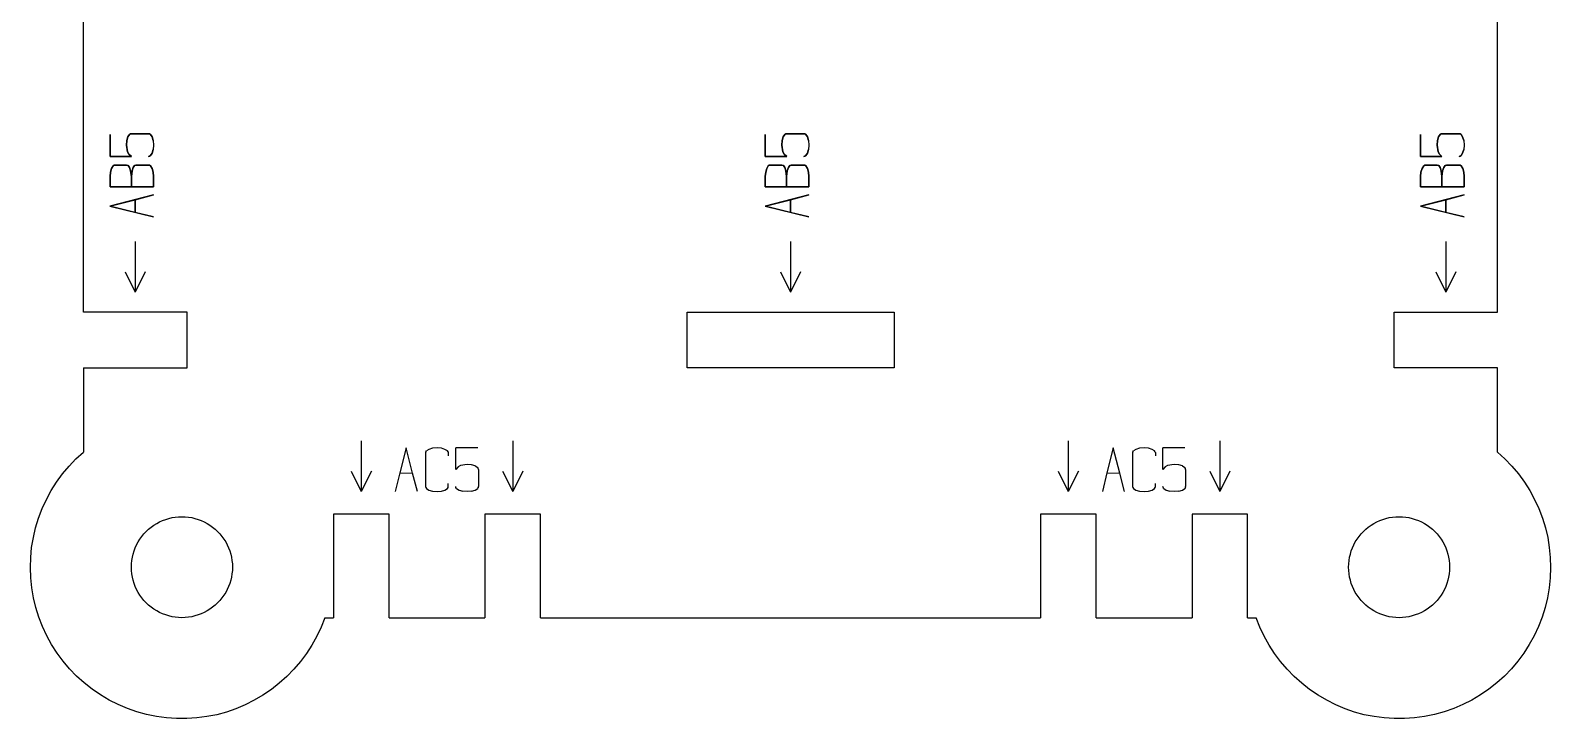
# Model space of a CAD drawing. Header units: millimetres. Extents: x -922 to -771, y -222 to -62.
# Drawn here: x -921.7 to -771.2, y -222.3 to -154.1 of the extents above; entities that cross this region are included whole.
import ezdxf

# ---------------------------------------------------------------- set-up
doc = ezdxf.new("R2010")
doc.units = ezdxf.units.MM
doc.layers.add('coding', color=2, linetype='Continuous')

msp = doc.modelspace()

# ---------------------------------------------------------------- linework, layer by layer
for p, q in [((-916.45, -182.05), (-916.45, -102.55)), ((-776.45, -182.05), (-776.45, -102.55)), ((-906.2, -182.05), (-916.45, -182.05)), ((-906.2, -187.55), (-906.2, -182.05)), ((-856.7, -182.05), (-836.2, -182.05)), ((-856.7, -187.55), (-856.7, -182.05)), ((-836.2, -182.05), (-836.2, -187.55)), ((-786.7, -182.05), (-776.45, -182.05)), ((-786.7, -187.55), (-786.7, -182.05)), ((-916.45, -187.55), (-906.2, -187.55)), ((-916.45, -187.55), (-916.45, -195.9)), ((-836.2, -187.55), (-856.7, -187.55)), ((-776.45, -187.55), (-786.7, -187.55)), ((-776.45, -195.9), (-776.45, -187.55)), ((-917.88, -197.3), (-917.19, -196.57)), ((-917.19, -196.57), (-916.45, -195.9)), ((-776.45, -195.9), (-775.72, -196.57)), ((-775.72, -196.57), (-775.03, -197.3)), ((-919.11, -198.87), (-918.52, -198.06)), ((-918.52, -198.06), (-917.88, -197.3)), ((-775.03, -197.3), (-774.39, -198.06)), ((-774.39, -198.06), (-773.8, -198.87)), ((-920.12, -200.59), (-919.65, -199.71)), ((-919.65, -199.71), (-919.11, -198.87)), ((-773.8, -198.87), (-773.26, -199.71)), ((-773.26, -199.71), (-772.79, -200.59)), ((-920.89, -202.44), (-920.54, -201.5)), ((-920.54, -201.5), (-920.12, -200.59)), ((-772.79, -200.59), (-772.37, -201.5)), ((-772.37, -201.5), (-772.01, -202.44)), ((-921.19, -203.39), (-920.89, -202.44)), ((-909.75, -203.33), (-909.48, -203.14)), ((-909.48, -203.14), (-909.2, -202.97)), ((-909.2, -202.97), (-908.92, -202.81)), ((-908.92, -202.81), (-908.62, -202.68)), ((-908.62, -202.68), (-908.31, -202.56)), ((-908.31, -202.56), (-908, -202.47)), ((-908, -202.47), (-907.68, -202.39)), ((-907.68, -202.39), (-907.36, -202.34)), ((-907.36, -202.34), (-907.03, -202.31)), ((-907.03, -202.31), (-906.7, -202.3)), ((-906.7, -202.3), (-906.38, -202.31)), ((-906.38, -202.31), (-906.05, -202.34)), ((-906.05, -202.34), (-905.73, -202.39)), ((-905.73, -202.39), (-905.41, -202.47)), ((-905.41, -202.47), (-905.1, -202.56)), ((-905.1, -202.56), (-904.79, -202.68)), ((-904.79, -202.68), (-904.49, -202.81)), ((-904.49, -202.81), (-904.2, -202.97)), ((-904.2, -202.97), (-903.93, -203.14)), ((-903.93, -203.14), (-903.66, -203.33)), ((-891.7, -202.05), (-891.7, -212.3)), ((-886.2, -202.05), (-891.7, -202.05)), ((-886.2, -212.3), (-886.2, -202.05)), ((-876.7, -202.05), (-876.7, -212.3)), ((-871.2, -202.05), (-876.7, -202.05)), ((-871.2, -212.3), (-871.2, -202.05)), ((-816.2, -202.05), (-821.7, -202.05)), ((-821.7, -202.05), (-821.7, -212.3)), ((-816.2, -212.3), (-816.2, -202.05)), ((-801.2, -202.05), (-806.7, -202.05)), ((-806.7, -202.05), (-806.7, -212.3)), ((-801.2, -212.3), (-801.2, -202.05)), ((-789.25, -203.33), (-788.98, -203.14)), ((-788.98, -203.14), (-788.7, -202.97)), ((-788.7, -202.97), (-788.42, -202.81)), ((-788.42, -202.81), (-788.12, -202.68)), ((-788.12, -202.68), (-787.81, -202.56)), ((-787.81, -202.56), (-787.5, -202.47)), ((-787.5, -202.47), (-787.18, -202.39)), ((-787.18, -202.39), (-786.86, -202.34)), ((-786.86, -202.34), (-786.53, -202.31)), ((-786.53, -202.31), (-786.2, -202.3)), ((-786.2, -202.3), (-785.88, -202.31)), ((-785.88, -202.31), (-785.55, -202.34)), ((-785.55, -202.34), (-785.23, -202.39)), ((-785.23, -202.39), (-784.91, -202.47)), ((-784.91, -202.47), (-784.6, -202.56)), ((-784.6, -202.56), (-784.29, -202.68)), ((-784.29, -202.68), (-783.99, -202.81)), ((-783.99, -202.81), (-783.7, -202.97)), ((-783.7, -202.97), (-783.43, -203.14)), ((-783.43, -203.14), (-783.16, -203.33)), ((-772.01, -202.44), (-771.72, -203.39)), ((-921.58, -205.35), (-921.41, -204.36)), ((-921.41, -204.36), (-921.19, -203.39)), ((-911.03, -204.8), (-910.86, -204.52)), ((-910.86, -204.52), (-910.67, -204.25)), ((-910.67, -204.25), (-910.46, -204)), ((-910.46, -204), (-910.24, -203.76)), ((-910.24, -203.76), (-910, -203.54)), ((-910, -203.54), (-909.75, -203.33)), ((-903.66, -203.33), (-903.41, -203.54)), ((-903.41, -203.54), (-903.17, -203.76)), ((-903.17, -203.76), (-902.94, -204)), ((-902.94, -204), (-902.74, -204.25)), ((-902.74, -204.25), (-902.55, -204.52)), ((-902.55, -204.52), (-902.37, -204.8)), ((-790.54, -204.8), (-790.36, -204.52)), ((-790.36, -204.52), (-790.17, -204.25)), ((-790.17, -204.25), (-789.96, -204)), ((-789.96, -204), (-789.74, -203.76)), ((-789.74, -203.76), (-789.5, -203.54)), ((-789.5, -203.54), (-789.25, -203.33)), ((-783.16, -203.33), (-782.91, -203.54)), ((-782.91, -203.54), (-782.67, -203.76)), ((-782.67, -203.76), (-782.45, -204)), ((-782.45, -204), (-782.24, -204.25)), ((-782.24, -204.25), (-782.05, -204.52)), ((-782.05, -204.52), (-781.87, -204.8)), ((-771.72, -203.39), (-771.49, -204.36)), ((-771.49, -204.36), (-771.33, -205.35)), ((-921.67, -206.34), (-921.58, -205.35)), ((-911.61, -206.32), (-911.53, -206)), ((-911.53, -206), (-911.44, -205.69)), ((-911.44, -205.69), (-911.32, -205.38)), ((-911.32, -205.38), (-911.19, -205.09)), ((-911.19, -205.09), (-911.03, -204.8)), ((-902.37, -204.8), (-902.22, -205.09)), ((-902.22, -205.09), (-902.08, -205.38)), ((-902.08, -205.38), (-901.97, -205.69)), ((-901.97, -205.69), (-901.87, -206)), ((-901.87, -206), (-901.8, -206.32)), ((-791.11, -206.32), (-791.03, -206)), ((-791.03, -206), (-790.94, -205.69)), ((-790.94, -205.69), (-790.82, -205.38)), ((-790.82, -205.38), (-790.69, -205.09)), ((-790.69, -205.09), (-790.54, -204.8)), ((-781.87, -204.8), (-781.72, -205.09)), ((-781.72, -205.09), (-781.59, -205.38)), ((-781.59, -205.38), (-781.47, -205.69)), ((-781.47, -205.69), (-781.38, -206)), ((-781.38, -206), (-781.3, -206.32)), ((-771.33, -205.35), (-771.24, -206.34)), ((-921.7, -207.34), (-921.67, -206.34)), ((-921.67, -208.34), (-921.7, -207.34)), ((-911.7, -207.3), (-911.69, -206.97)), ((-911.69, -207.62), (-911.7, -207.3)), ((-911.69, -206.97), (-911.66, -206.64)), ((-911.66, -207.95), (-911.69, -207.62)), ((-911.66, -206.64), (-911.61, -206.32)), ((-901.8, -206.32), (-901.75, -206.64)), ((-901.75, -206.64), (-901.71, -206.97)), ((-901.71, -207.62), (-901.75, -207.95)), ((-901.71, -206.97), (-901.7, -207.3)), ((-901.7, -207.3), (-901.71, -207.62)), ((-791.2, -207.3), (-791.19, -206.97)), ((-791.19, -207.62), (-791.2, -207.3)), ((-791.19, -206.97), (-791.16, -206.64)), ((-791.16, -207.95), (-791.19, -207.62)), ((-791.16, -206.64), (-791.11, -206.32)), ((-781.3, -206.32), (-781.25, -206.64)), ((-781.25, -206.64), (-781.22, -206.97)), ((-781.22, -207.62), (-781.25, -207.95)), ((-781.22, -206.97), (-781.2, -207.3)), ((-781.2, -207.3), (-781.22, -207.62)), ((-771.24, -206.34), (-771.2, -207.34)), ((-771.2, -207.34), (-771.24, -208.34)), ((-921.56, -209.34), (-921.67, -208.34)), ((-911.61, -208.27), (-911.66, -207.95)), ((-911.53, -208.59), (-911.61, -208.27)), ((-911.44, -208.9), (-911.53, -208.59)), ((-911.32, -209.21), (-911.44, -208.9)), ((-901.97, -208.9), (-902.08, -209.21)), ((-901.87, -208.59), (-901.97, -208.9)), ((-901.8, -208.27), (-901.87, -208.59)), ((-901.75, -207.95), (-901.8, -208.27)), ((-791.11, -208.27), (-791.16, -207.95)), ((-791.03, -208.59), (-791.11, -208.27)), ((-790.94, -208.9), (-791.03, -208.59)), ((-790.82, -209.21), (-790.94, -208.9)), ((-781.47, -208.9), (-781.59, -209.21)), ((-781.38, -208.59), (-781.47, -208.9)), ((-781.3, -208.27), (-781.38, -208.59)), ((-781.25, -207.95), (-781.3, -208.27)), ((-771.24, -208.34), (-771.34, -209.34)), ((-921.4, -210.32), (-921.56, -209.34)), ((-921.16, -211.29), (-921.4, -210.32)), ((-911.19, -209.51), (-911.32, -209.21)), ((-911.03, -209.8), (-911.19, -209.51)), ((-910.86, -210.07), (-911.03, -209.8)), ((-910.67, -210.34), (-910.86, -210.07)), ((-910.46, -210.59), (-910.67, -210.34)), ((-910.24, -210.83), (-910.46, -210.59)), ((-902.94, -210.59), (-903.17, -210.83)), ((-902.74, -210.34), (-902.94, -210.59)), ((-902.55, -210.07), (-902.74, -210.34)), ((-902.37, -209.8), (-902.55, -210.07)), ((-902.22, -209.51), (-902.37, -209.8)), ((-902.08, -209.21), (-902.22, -209.51)), ((-790.69, -209.51), (-790.82, -209.21)), ((-790.54, -209.8), (-790.69, -209.51)), ((-790.36, -210.07), (-790.54, -209.8)), ((-790.17, -210.34), (-790.36, -210.07)), ((-789.96, -210.59), (-790.17, -210.34)), ((-789.74, -210.83), (-789.96, -210.59)), ((-782.45, -210.59), (-782.67, -210.83)), ((-782.24, -210.34), (-782.45, -210.59)), ((-782.05, -210.07), (-782.24, -210.34)), ((-781.87, -209.8), (-782.05, -210.07)), ((-781.72, -209.51), (-781.87, -209.8)), ((-781.59, -209.21), (-781.72, -209.51)), ((-771.51, -210.32), (-771.75, -211.29)), ((-771.34, -209.34), (-771.51, -210.32)), ((-920.86, -212.25), (-921.16, -211.29)), ((-910, -211.06), (-910.24, -210.83)), ((-909.75, -211.26), (-910, -211.06)), ((-909.48, -211.45), (-909.75, -211.26)), ((-909.2, -211.63), (-909.48, -211.45)), ((-908.92, -211.78), (-909.2, -211.63)), ((-908.62, -211.92), (-908.92, -211.78)), ((-908.31, -212.03), (-908.62, -211.92)), ((-908, -212.13), (-908.31, -212.03)), ((-907.68, -212.2), (-908, -212.13)), ((-907.36, -212.25), (-907.68, -212.2)), ((-905.73, -212.2), (-906.05, -212.25)), ((-905.41, -212.13), (-905.73, -212.2)), ((-905.1, -212.03), (-905.41, -212.13)), ((-904.79, -211.92), (-905.1, -212.03)), ((-904.49, -211.78), (-904.79, -211.92)), ((-904.2, -211.63), (-904.49, -211.78)), ((-903.93, -211.45), (-904.2, -211.63)), ((-903.66, -211.26), (-903.93, -211.45)), ((-903.41, -211.06), (-903.66, -211.26)), ((-903.17, -210.83), (-903.41, -211.06)), ((-789.5, -211.06), (-789.74, -210.83)), ((-789.25, -211.26), (-789.5, -211.06)), ((-788.98, -211.45), (-789.25, -211.26)), ((-788.7, -211.63), (-788.98, -211.45)), ((-788.42, -211.78), (-788.7, -211.63)), ((-788.12, -211.92), (-788.42, -211.78)), ((-787.81, -212.03), (-788.12, -211.92)), ((-787.5, -212.13), (-787.81, -212.03)), ((-787.18, -212.2), (-787.5, -212.13)), ((-786.86, -212.25), (-787.18, -212.2)), ((-785.23, -212.2), (-785.55, -212.25)), ((-784.91, -212.13), (-785.23, -212.2)), ((-784.6, -212.03), (-784.91, -212.13)), ((-784.29, -211.92), (-784.6, -212.03)), ((-783.99, -211.78), (-784.29, -211.92)), ((-783.7, -211.63), (-783.99, -211.78)), ((-783.43, -211.45), (-783.7, -211.63)), ((-783.16, -211.26), (-783.43, -211.45)), ((-782.91, -211.06), (-783.16, -211.26)), ((-782.67, -210.83), (-782.91, -211.06)), ((-771.75, -211.29), (-772.04, -212.25)), ((-920.5, -213.18), (-920.86, -212.25)), ((-920.08, -214.08), (-920.5, -213.18)), ((-907.03, -212.29), (-907.36, -212.25)), ((-906.7, -212.3), (-907.03, -212.29)), ((-906.38, -212.29), (-906.7, -212.3)), ((-906.05, -212.25), (-906.38, -212.29)), ((-892.93, -213.23), (-893.35, -214.13)), ((-892.56, -212.3), (-892.93, -213.23)), ((-892.56, -212.3), (-891.7, -212.3)), ((-886.2, -212.3), (-876.7, -212.3)), ((-871.2, -212.3), (-821.7, -212.3)), ((-816.2, -212.3), (-806.7, -212.3)), ((-801.2, -212.3), (-800.35, -212.3)), ((-799.98, -213.23), (-800.35, -212.3)), ((-799.56, -214.13), (-799.98, -213.23)), ((-786.53, -212.29), (-786.86, -212.25)), ((-786.2, -212.3), (-786.53, -212.29)), ((-785.88, -212.29), (-786.2, -212.3)), ((-785.55, -212.25), (-785.88, -212.29)), ((-772.41, -213.18), (-772.83, -214.08)), ((-772.04, -212.25), (-772.41, -213.18)), ((-919.6, -214.96), (-920.08, -214.08)), ((-919.06, -215.8), (-919.6, -214.96)), ((-893.84, -215.01), (-894.38, -215.85)), ((-893.35, -214.13), (-893.84, -215.01)), ((-799.07, -215.01), (-799.56, -214.13)), ((-798.53, -215.85), (-799.07, -215.01)), ((-773.31, -214.96), (-773.85, -215.8)), ((-772.83, -214.08), (-773.31, -214.96)), ((-918.47, -216.61), (-919.06, -215.8)), ((-917.82, -217.37), (-918.47, -216.61)), ((-894.97, -216.65), (-895.62, -217.41)), ((-894.38, -215.85), (-894.97, -216.65)), ((-797.93, -216.65), (-798.53, -215.85)), ((-797.29, -217.41), (-797.93, -216.65)), ((-774.44, -216.61), (-775.09, -217.37)), ((-773.85, -215.8), (-774.44, -216.61)), ((-917.13, -218.09), (-917.82, -217.37)), ((-916.38, -218.76), (-917.13, -218.09)), ((-896.32, -218.12), (-897.06, -218.79)), ((-895.62, -217.41), (-896.32, -218.12)), ((-796.59, -218.12), (-797.29, -217.41)), ((-795.84, -218.79), (-796.59, -218.12)), ((-775.78, -218.09), (-776.52, -218.76)), ((-775.09, -217.37), (-775.78, -218.09)), ((-915.6, -219.37), (-916.38, -218.76)), ((-914.78, -219.94), (-915.6, -219.37)), ((-897.85, -219.41), (-898.68, -219.97)), ((-897.06, -218.79), (-897.85, -219.41)), ((-795.06, -219.41), (-795.84, -218.79)), ((-794.23, -219.97), (-795.06, -219.41)), ((-777.31, -219.37), (-778.13, -219.94)), ((-776.52, -218.76), (-777.31, -219.37)), ((-913.92, -220.45), (-914.78, -219.94)), ((-913.02, -220.9), (-913.92, -220.45)), ((-912.1, -221.29), (-913.02, -220.9)), ((-900.43, -220.92), (-901.35, -221.31)), ((-899.54, -220.48), (-900.43, -220.92)), ((-898.68, -219.97), (-899.54, -220.48)), ((-793.37, -220.48), (-794.23, -219.97)), ((-792.48, -220.92), (-793.37, -220.48)), ((-791.55, -221.31), (-792.48, -220.92)), ((-779.88, -220.9), (-780.8, -221.29)), ((-778.99, -220.45), (-779.88, -220.9)), ((-778.13, -219.94), (-778.99, -220.45)), ((-911.16, -221.62), (-912.1, -221.29)), ((-910.2, -221.88), (-911.16, -221.62)), ((-909.22, -222.08), (-910.2, -221.88)), ((-908.23, -222.22), (-909.22, -222.08)), ((-907.23, -222.29), (-908.23, -222.22)), ((-906.23, -222.29), (-907.23, -222.29)), ((-905.23, -222.22), (-906.23, -222.29)), ((-904.24, -222.09), (-905.23, -222.22)), ((-903.26, -221.9), (-904.24, -222.09)), ((-902.3, -221.64), (-903.26, -221.9)), ((-901.35, -221.31), (-902.3, -221.64)), ((-790.61, -221.64), (-791.55, -221.31)), ((-789.65, -221.9), (-790.61, -221.64)), ((-788.67, -222.09), (-789.65, -221.9)), ((-787.67, -222.22), (-788.67, -222.09)), ((-786.68, -222.29), (-787.67, -222.22)), ((-785.68, -222.29), (-786.68, -222.29)), ((-784.68, -222.22), (-785.68, -222.29)), ((-783.69, -222.08), (-784.68, -222.22)), ((-782.71, -221.88), (-783.69, -222.08)), ((-781.75, -221.62), (-782.71, -221.88)), ((-780.8, -221.29), (-781.75, -221.62))]:
    msp.add_line(p, q)
at = {"layer": 'coding'}
for p, q in [((-913.82, -166.63), (-913.82, -164.46)), ((-913.82, -164.46), (-913.82, -166.63)), ((-912.15, -165.06), (-912.19, -165.5)), ((-912.19, -165.5), (-912.15, -165.06)), ((-912.19, -165.5), (-912.09, -166.18)), ((-912.09, -166.18), (-912.19, -165.5)), ((-912.05, -164.7), (-912.15, -165.06)), ((-912.15, -165.06), (-912.05, -164.7)), ((-911.89, -164.46), (-912.05, -164.7)), ((-912.05, -164.7), (-911.89, -164.46)), ((-911.8, -164.4), (-911.89, -164.46)), ((-911.89, -164.46), (-911.8, -164.4)), ((-911.71, -164.38), (-911.8, -164.4)), ((-911.8, -164.4), (-911.71, -164.38)), ((-910, -164.38), (-911.71, -164.38)), ((-911.71, -164.38), (-910, -164.38)), ((-909.9, -164.4), (-910, -164.38)), ((-910, -164.38), (-909.9, -164.4)), ((-909.81, -164.46), (-909.9, -164.4)), ((-909.9, -164.4), (-909.81, -164.46)), ((-909.66, -164.7), (-909.81, -164.46)), ((-909.81, -164.46), (-909.66, -164.7)), ((-909.55, -165.06), (-909.66, -164.7)), ((-909.66, -164.7), (-909.55, -165.06)), ((-909.55, -165.06), (-909.52, -165.5)), ((-909.52, -165.5), (-909.55, -165.95)), ((-848.95, -166.63), (-848.95, -164.46)), ((-848.95, -164.46), (-848.95, -166.63)), ((-847.28, -165.06), (-847.31, -165.5)), ((-847.31, -165.5), (-847.28, -165.06)), ((-847.31, -165.5), (-847.21, -166.18)), ((-847.21, -166.18), (-847.31, -165.5)), ((-847.17, -164.7), (-847.28, -165.06)), ((-847.28, -165.06), (-847.17, -164.7)), ((-847.02, -164.46), (-847.17, -164.7)), ((-847.17, -164.7), (-847.02, -164.46)), ((-846.93, -164.4), (-847.02, -164.46)), ((-847.02, -164.46), (-846.93, -164.4)), ((-846.83, -164.38), (-846.93, -164.4)), ((-846.93, -164.4), (-846.83, -164.38)), ((-845.12, -164.38), (-846.83, -164.38)), ((-846.83, -164.38), (-845.12, -164.38)), ((-845.02, -164.4), (-845.12, -164.38)), ((-845.12, -164.38), (-845.02, -164.4)), ((-844.94, -164.46), (-845.02, -164.4)), ((-845.02, -164.4), (-844.94, -164.46)), ((-844.78, -164.7), (-844.94, -164.46)), ((-844.94, -164.46), (-844.78, -164.7)), ((-844.68, -165.06), (-844.78, -164.7)), ((-844.78, -164.7), (-844.68, -165.06)), ((-844.68, -165.06), (-844.64, -165.5)), ((-844.64, -165.5), (-844.68, -165.95)), ((-784.07, -166.63), (-784.07, -164.46)), ((-784.07, -164.46), (-784.07, -166.63)), ((-782.4, -165.06), (-782.44, -165.5)), ((-782.44, -165.5), (-782.4, -165.06)), ((-782.44, -165.5), (-782.34, -166.18)), ((-782.34, -166.18), (-782.44, -165.5)), ((-782.3, -164.7), (-782.4, -165.06)), ((-782.4, -165.06), (-782.3, -164.7)), ((-782.14, -164.46), (-782.3, -164.7)), ((-782.3, -164.7), (-782.14, -164.46)), ((-782.05, -164.4), (-782.14, -164.46)), ((-782.14, -164.46), (-782.05, -164.4)), ((-781.96, -164.38), (-782.05, -164.4)), ((-782.05, -164.4), (-781.96, -164.38)), ((-780.25, -164.38), (-781.96, -164.38)), ((-781.96, -164.38), (-780.25, -164.38)), ((-780.15, -164.4), (-780.25, -164.38)), ((-780.25, -164.38), (-780.15, -164.4)), ((-780.06, -164.46), (-780.15, -164.4)), ((-780.15, -164.4), (-780.06, -164.46)), ((-779.91, -164.7), (-780.06, -164.46)), ((-780.06, -164.46), (-779.91, -164.7)), ((-779.8, -165.06), (-779.91, -164.7)), ((-779.91, -164.7), (-779.8, -165.06)), ((-779.8, -165.06), (-779.77, -165.5)), ((-779.77, -165.5), (-779.8, -165.95)), ((-911.71, -166.63), (-913.82, -166.63)), ((-913.82, -166.63), (-911.71, -166.63)), ((-912.09, -166.18), (-911.96, -166.41)), ((-911.96, -166.41), (-912.09, -166.18)), ((-911.96, -166.41), (-911.71, -166.63)), ((-911.71, -166.63), (-911.96, -166.41)), ((-909.9, -166.61), (-910, -166.63)), ((-910, -166.63), (-909.9, -166.61)), ((-909.81, -166.55), (-909.9, -166.61)), ((-909.9, -166.61), (-909.81, -166.55)), ((-909.66, -166.31), (-909.81, -166.55)), ((-909.81, -166.55), (-909.66, -166.31)), ((-909.55, -165.95), (-909.66, -166.31)), ((-909.66, -166.31), (-909.55, -165.95)), ((-846.83, -166.63), (-848.95, -166.63)), ((-848.95, -166.63), (-846.83, -166.63)), ((-847.21, -166.18), (-847.09, -166.41)), ((-847.09, -166.41), (-847.21, -166.18)), ((-847.09, -166.41), (-846.83, -166.63)), ((-846.83, -166.63), (-847.09, -166.41)), ((-845.02, -166.61), (-845.12, -166.63)), ((-845.12, -166.63), (-845.02, -166.61)), ((-844.94, -166.55), (-845.02, -166.61)), ((-845.02, -166.61), (-844.94, -166.55)), ((-844.78, -166.31), (-844.94, -166.55)), ((-844.94, -166.55), (-844.78, -166.31)), ((-844.68, -165.95), (-844.78, -166.31)), ((-844.78, -166.31), (-844.68, -165.95)), ((-781.96, -166.63), (-784.07, -166.63)), ((-784.07, -166.63), (-781.96, -166.63)), ((-782.34, -166.18), (-782.21, -166.41)), ((-782.21, -166.41), (-782.34, -166.18)), ((-782.21, -166.41), (-781.96, -166.63)), ((-781.96, -166.63), (-782.21, -166.41)), ((-780.15, -166.61), (-780.25, -166.63)), ((-780.25, -166.63), (-780.15, -166.61)), ((-780.06, -166.55), (-780.15, -166.61)), ((-780.15, -166.61), (-780.06, -166.55)), ((-779.91, -166.31), (-780.06, -166.55)), ((-780.06, -166.55), (-779.91, -166.31)), ((-779.8, -165.95), (-779.91, -166.31)), ((-779.91, -166.31), (-779.8, -165.95)), ((-913.82, -168.61), (-913.79, -168.18)), ((-913.79, -168.18), (-913.82, -168.61)), ((-913.68, -167.81), (-913.79, -168.18)), ((-913.79, -168.18), (-913.68, -167.81)), ((-913.52, -167.57), (-913.68, -167.81)), ((-913.68, -167.81), (-913.52, -167.57)), ((-913.44, -167.5), (-913.52, -167.57)), ((-913.52, -167.57), (-913.44, -167.5)), ((-913.44, -167.5), (-913.34, -167.48)), ((-913.34, -167.48), (-913.44, -167.5)), ((-913.34, -167.48), (-912.17, -167.48)), ((-912.18, -167.48), (-913.34, -167.48)), ((-912.02, -167.54), (-912.18, -167.48)), ((-912.17, -167.48), (-912.02, -167.54)), ((-911.88, -167.71), (-912.02, -167.54)), ((-912.02, -167.54), (-911.88, -167.71)), ((-911.78, -168.06), (-911.88, -167.71)), ((-911.88, -167.71), (-911.78, -168.06)), ((-911.78, -168.06), (-911.71, -168.61)), ((-911.71, -168.61), (-911.78, -168.06)), ((-911.71, -168.61), (-911.64, -168.05)), ((-911.64, -168.05), (-911.71, -168.61)), ((-911.64, -168.05), (-911.54, -167.71)), ((-911.54, -167.71), (-911.64, -168.05)), ((-911.54, -167.71), (-911.4, -167.54)), ((-911.4, -167.54), (-911.54, -167.71)), ((-911.4, -167.54), (-911.25, -167.48)), ((-911.25, -167.48), (-911.4, -167.54)), ((-910, -167.48), (-911.25, -167.48)), ((-911.25, -167.48), (-910, -167.48)), ((-910, -167.48), (-909.9, -167.5)), ((-909.9, -167.5), (-910, -167.48)), ((-909.81, -167.57), (-909.9, -167.5)), ((-909.9, -167.5), (-909.81, -167.57)), ((-909.65, -167.81), (-909.81, -167.57)), ((-909.81, -167.57), (-909.65, -167.81)), ((-909.65, -167.81), (-909.55, -168.17)), ((-909.55, -168.17), (-909.65, -167.81)), ((-909.52, -168.61), (-909.55, -168.17)), ((-909.55, -168.17), (-909.52, -168.61)), ((-848.95, -168.61), (-848.91, -168.18)), ((-848.91, -168.18), (-848.95, -168.61)), ((-848.8, -167.81), (-848.91, -168.18)), ((-848.91, -168.18), (-848.8, -167.81)), ((-848.65, -167.57), (-848.8, -167.81)), ((-848.8, -167.81), (-848.65, -167.57)), ((-848.56, -167.5), (-848.65, -167.57)), ((-848.65, -167.57), (-848.56, -167.5)), ((-848.56, -167.5), (-848.47, -167.48)), ((-848.47, -167.48), (-848.56, -167.5)), ((-848.47, -167.48), (-847.3, -167.48)), ((-847.3, -167.48), (-848.47, -167.48)), ((-847.3, -167.48), (-847.15, -167.54)), ((-847.15, -167.54), (-847.3, -167.48)), ((-847.01, -167.71), (-847.15, -167.54)), ((-847.15, -167.54), (-847.01, -167.71)), ((-846.9, -168.06), (-847.01, -167.71)), ((-847.01, -167.71), (-846.9, -168.06)), ((-846.9, -168.06), (-846.84, -168.61)), ((-846.84, -168.61), (-846.9, -168.06)), ((-846.84, -168.61), (-846.77, -168.05)), ((-846.77, -168.05), (-846.84, -168.61)), ((-846.77, -168.05), (-846.66, -167.71)), ((-846.66, -167.71), (-846.77, -168.05)), ((-846.66, -167.71), (-846.53, -167.54)), ((-846.53, -167.54), (-846.66, -167.71)), ((-846.53, -167.54), (-846.38, -167.48)), ((-846.38, -167.48), (-846.53, -167.54)), ((-845.12, -167.48), (-846.38, -167.48)), ((-846.38, -167.48), (-845.12, -167.48)), ((-845.12, -167.48), (-845.02, -167.5)), ((-845.02, -167.5), (-845.12, -167.48)), ((-844.93, -167.57), (-845.02, -167.5)), ((-845.02, -167.5), (-844.93, -167.57)), ((-844.78, -167.81), (-844.93, -167.57)), ((-844.93, -167.57), (-844.78, -167.81)), ((-844.78, -167.81), (-844.67, -168.17)), ((-844.67, -168.17), (-844.78, -167.81)), ((-844.64, -168.61), (-844.67, -168.17)), ((-844.67, -168.17), (-844.64, -168.61)), ((-784.07, -168.61), (-784.04, -168.18)), ((-784.04, -168.18), (-784.07, -168.61)), ((-783.93, -167.81), (-784.04, -168.18)), ((-784.04, -168.18), (-783.93, -167.81)), ((-783.77, -167.57), (-783.93, -167.81)), ((-783.93, -167.81), (-783.77, -167.57)), ((-783.69, -167.5), (-783.77, -167.57)), ((-783.77, -167.57), (-783.69, -167.5)), ((-783.69, -167.5), (-783.59, -167.48)), ((-783.59, -167.48), (-783.69, -167.5)), ((-783.59, -167.48), (-782.42, -167.48)), ((-782.43, -167.48), (-783.59, -167.48)), ((-782.27, -167.54), (-782.43, -167.48)), ((-782.42, -167.48), (-782.27, -167.54)), ((-782.13, -167.71), (-782.27, -167.54)), ((-782.27, -167.54), (-782.13, -167.71)), ((-782.03, -168.06), (-782.13, -167.71)), ((-782.13, -167.71), (-782.03, -168.06)), ((-782.03, -168.06), (-781.96, -168.61)), ((-781.96, -168.61), (-782.03, -168.06)), ((-781.96, -168.61), (-781.89, -168.05)), ((-781.89, -168.05), (-781.96, -168.61)), ((-781.89, -168.05), (-781.79, -167.71)), ((-781.79, -167.71), (-781.89, -168.05)), ((-781.79, -167.71), (-781.65, -167.54)), ((-781.65, -167.54), (-781.79, -167.71)), ((-781.65, -167.54), (-781.5, -167.48)), ((-781.5, -167.48), (-781.65, -167.54)), ((-780.25, -167.48), (-781.5, -167.48)), ((-781.5, -167.48), (-780.25, -167.48)), ((-780.25, -167.48), (-780.15, -167.5)), ((-780.15, -167.5), (-780.25, -167.48)), ((-780.06, -167.57), (-780.15, -167.5)), ((-780.15, -167.5), (-780.06, -167.57)), ((-779.9, -167.81), (-780.06, -167.57)), ((-780.06, -167.57), (-779.9, -167.81)), ((-779.9, -167.81), (-779.8, -168.17)), ((-779.8, -168.17), (-779.9, -167.81)), ((-779.77, -168.61), (-779.8, -168.17)), ((-779.8, -168.17), (-779.77, -168.61)), ((-913.82, -168.61), (-913.82, -169.62)), ((-913.82, -169.62), (-913.82, -168.61)), ((-913.82, -169.62), (-909.52, -169.62)), ((-911.71, -169.62), (-913.82, -169.62)), ((-911.71, -169.62), (-911.71, -168.61)), ((-911.71, -168.61), (-911.71, -169.62)), ((-909.52, -169.62), (-911.71, -169.62)), ((-909.52, -168.61), (-909.52, -169.62)), ((-909.52, -169.62), (-909.52, -168.61)), ((-848.95, -168.61), (-848.95, -169.62)), ((-848.95, -169.62), (-848.95, -168.61)), ((-848.95, -169.62), (-844.64, -169.62)), ((-846.84, -169.62), (-848.95, -169.62)), ((-846.84, -169.62), (-846.84, -168.61)), ((-846.84, -168.61), (-846.84, -169.62)), ((-844.64, -169.62), (-846.84, -169.62)), ((-844.64, -168.61), (-844.64, -169.62)), ((-844.64, -169.62), (-844.64, -168.61)), ((-784.07, -168.61), (-784.07, -169.62)), ((-784.07, -169.62), (-784.07, -168.61)), ((-784.07, -169.62), (-779.77, -169.62)), ((-781.96, -169.62), (-784.07, -169.62)), ((-781.96, -169.62), (-781.96, -168.61)), ((-781.96, -168.61), (-781.96, -169.62)), ((-779.77, -169.62), (-781.96, -169.62)), ((-779.77, -168.61), (-779.77, -169.62)), ((-779.77, -169.62), (-779.77, -168.61)), ((-909.52, -170.44), (-913.83, -171.56)), ((-913.83, -171.56), (-911.34, -170.91)), ((-911.34, -172.17), (-913.83, -171.56)), ((-913.83, -171.56), (-909.52, -172.62)), ((-911.34, -170.91), (-911.34, -172.17)), ((-911.33, -170.91), (-909.52, -170.44)), ((-911.33, -172.17), (-911.33, -170.91)), ((-844.64, -170.44), (-848.95, -171.56)), ((-848.95, -171.56), (-846.46, -170.91)), ((-846.46, -172.17), (-848.95, -171.56)), ((-848.95, -171.56), (-844.64, -172.62)), ((-846.46, -170.91), (-844.64, -170.44)), ((-846.46, -170.91), (-846.46, -172.17)), ((-846.46, -172.17), (-846.46, -170.91)), ((-779.77, -170.44), (-784.08, -171.56)), ((-784.08, -171.56), (-781.59, -170.91)), ((-781.59, -172.17), (-784.08, -171.56)), ((-784.08, -171.56), (-779.77, -172.62)), ((-781.59, -170.91), (-781.59, -172.17)), ((-781.58, -170.91), (-779.77, -170.44)), ((-781.58, -172.17), (-781.58, -170.91)), ((-909.52, -172.62), (-911.33, -172.17)), ((-844.64, -172.62), (-846.46, -172.17)), ((-779.77, -172.62), (-781.58, -172.17)), ((-911.33, -175.05), (-911.33, -180.05)), ((-846.45, -175.05), (-846.45, -180.05)), ((-781.58, -175.05), (-781.58, -180.05)), ((-912.33, -178.05), (-911.33, -180.05)), ((-910.33, -178.05), (-911.33, -180.05)), ((-847.45, -178.05), (-846.45, -180.05)), ((-845.45, -178.05), (-846.45, -180.05)), ((-782.58, -178.05), (-781.58, -180.05)), ((-780.58, -178.05), (-781.58, -180.05)), ((-888.95, -194.8), (-888.95, -199.8)), ((-884.51, -195.48), (-885.13, -197.97)), ((-883.86, -197.98), (-884.51, -195.48)), ((-882.26, -195.63), (-882.5, -195.79)), ((-881.89, -195.52), (-882.26, -195.63)), ((-881.45, -195.49), (-881.89, -195.52)), ((-881.02, -195.52), (-881.45, -195.49)), ((-880.66, -195.63), (-881.02, -195.52)), ((-880.41, -195.79), (-880.66, -195.63)), ((-879.59, -197.61), (-879.59, -195.49)), ((-877.41, -195.49), (-879.59, -195.49)), ((-873.95, -194.8), (-873.95, -199.8)), ((-818.95, -194.8), (-818.95, -199.8)), ((-814.51, -195.48), (-815.13, -197.97)), ((-813.86, -197.98), (-814.51, -195.48)), ((-812.26, -195.63), (-812.5, -195.79)), ((-811.89, -195.52), (-812.26, -195.63)), ((-811.45, -195.49), (-811.89, -195.52)), ((-811.02, -195.52), (-811.45, -195.49)), ((-810.66, -195.63), (-811.02, -195.52)), ((-810.41, -195.79), (-810.66, -195.63)), ((-809.59, -197.61), (-809.59, -195.49)), ((-807.41, -195.49), (-809.59, -195.49)), ((-803.95, -194.8), (-803.95, -199.8)), ((-882.56, -195.87), (-882.58, -195.97)), ((-882.58, -195.97), (-882.58, -199.32)), ((-882.56, -195.87), (-882.5, -195.79)), ((-880.35, -195.88), (-880.41, -195.79)), ((-880.35, -195.88), (-880.33, -195.97)), ((-880.33, -195.97), (-880.33, -196.28)), ((-878.46, -197.12), (-879.14, -197.22)), ((-878.02, -197.16), (-878.46, -197.12)), ((-812.56, -195.87), (-812.58, -195.97)), ((-812.58, -195.97), (-812.58, -199.32)), ((-812.56, -195.87), (-812.5, -195.79)), ((-810.35, -195.88), (-810.41, -195.79)), ((-810.35, -195.88), (-810.33, -195.97)), ((-810.33, -195.97), (-810.33, -196.28)), ((-808.46, -197.12), (-809.14, -197.22)), ((-808.02, -197.16), (-808.46, -197.12)), ((-889.95, -197.8), (-888.95, -199.8)), ((-887.95, -197.8), (-888.95, -199.8)), ((-885.13, -197.97), (-885.58, -199.8)), ((-885.13, -197.97), (-883.86, -197.98)), ((-883.39, -199.8), (-883.86, -197.98)), ((-879.37, -197.35), (-879.59, -197.61)), ((-879.14, -197.22), (-879.37, -197.35)), ((-877.66, -197.27), (-878.02, -197.16)), ((-877.66, -197.27), (-877.42, -197.42)), ((-877.36, -197.51), (-877.42, -197.42)), ((-877.34, -197.61), (-877.36, -197.51)), ((-877.34, -197.61), (-877.34, -199.32)), ((-874.95, -197.8), (-873.95, -199.8)), ((-872.95, -197.8), (-873.95, -199.8)), ((-819.95, -197.8), (-818.95, -199.8)), ((-817.95, -197.8), (-818.95, -199.8)), ((-815.13, -197.97), (-815.58, -199.8)), ((-815.13, -197.97), (-813.86, -197.98)), ((-813.39, -199.8), (-813.86, -197.98)), ((-809.37, -197.35), (-809.59, -197.61)), ((-809.14, -197.22), (-809.37, -197.35)), ((-807.66, -197.27), (-808.02, -197.16)), ((-807.66, -197.27), (-807.42, -197.42)), ((-807.36, -197.51), (-807.42, -197.42)), ((-807.34, -197.61), (-807.36, -197.51)), ((-807.34, -197.61), (-807.34, -199.32)), ((-804.95, -197.8), (-803.95, -199.8)), ((-802.95, -197.8), (-803.95, -199.8)), ((-882.58, -199.32), (-882.56, -199.41)), ((-882.56, -199.41), (-882.5, -199.51)), ((-882.5, -199.51), (-882.26, -199.66)), ((-882.26, -199.66), (-881.9, -199.76)), ((-881.9, -199.76), (-881.45, -199.8)), ((-881.45, -199.8), (-881.01, -199.76)), ((-881.01, -199.76), (-880.66, -199.66)), ((-880.66, -199.66), (-880.41, -199.5)), ((-880.41, -199.5), (-880.35, -199.41)), ((-880.35, -199.41), (-880.33, -199.32)), ((-880.33, -199.32), (-880.33, -199.01)), ((-879.57, -199.41), (-879.59, -199.32)), ((-879.51, -199.5), (-879.57, -199.41)), ((-879.51, -199.5), (-879.27, -199.66)), ((-879.27, -199.66), (-878.9, -199.76)), ((-878.46, -199.8), (-878.9, -199.76)), ((-878.02, -199.76), (-878.46, -199.8)), ((-878.02, -199.76), (-877.66, -199.66)), ((-877.66, -199.66), (-877.42, -199.5)), ((-877.36, -199.41), (-877.42, -199.5)), ((-877.36, -199.41), (-877.34, -199.32)), ((-812.58, -199.32), (-812.56, -199.41)), ((-812.56, -199.41), (-812.5, -199.51)), ((-812.5, -199.51), (-812.26, -199.66)), ((-812.26, -199.66), (-811.9, -199.76)), ((-811.9, -199.76), (-811.45, -199.8)), ((-811.45, -199.8), (-811.01, -199.76)), ((-811.01, -199.76), (-810.66, -199.66)), ((-810.66, -199.66), (-810.41, -199.5)), ((-810.41, -199.5), (-810.35, -199.41)), ((-810.35, -199.41), (-810.33, -199.32)), ((-810.33, -199.32), (-810.33, -199.01)), ((-809.57, -199.41), (-809.59, -199.32)), ((-809.51, -199.5), (-809.57, -199.41)), ((-809.51, -199.5), (-809.27, -199.66)), ((-809.27, -199.66), (-808.9, -199.76)), ((-808.46, -199.8), (-808.9, -199.76)), ((-808.02, -199.76), (-808.46, -199.8)), ((-808.02, -199.76), (-807.66, -199.66)), ((-807.66, -199.66), (-807.42, -199.5)), ((-807.36, -199.41), (-807.42, -199.5)), ((-807.36, -199.41), (-807.34, -199.32))]:
    msp.add_line(p, q, dxfattribs=at)

doc.saveas('drawing.dxf')
